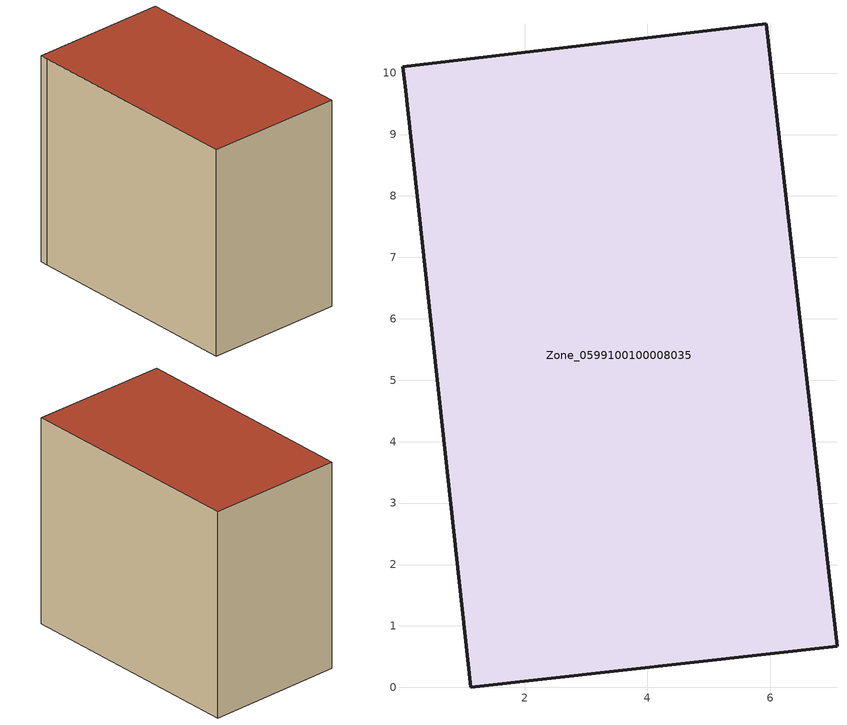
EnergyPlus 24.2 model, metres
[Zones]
Zone_0599100100008035
 floor ground (C_G): 0.06,9.79 0.01,10.1 5.93,10.8 7.09,0.67 1.12,0 z0
 wall outside (C_F): 7.09,0.67 5.93,10.8 0.01,10.1 0.06,9.79 1.12,0 7.09,0.67 z0:9.07
 roof outside (C_R): 0.01,10.1 0.06,9.79 1.12,0 7.09,0.67 5.93,10.8 z9.07
[BUILDING]
Pand.0599100100008035: North Axis=0; Terrain=City; Loads Convergence Tolerance Value=0.04; Temperature Convergence Tolerance Value=0.4; Solar Distribution=FullExterior; Maximum Number of Warmup Days=25; Minimum Number of Warmup Days=1
[Site:Location]
Rotterdam.The.Hague.AP_ZH_NLD Design_Conditions: Latitude=51.96; Longitude=4.45; Time Zone=1; Elevation=-4.5
[SITE:GROUNDTEMPERATURE:BUILDINGSURFACE]
18, 18, 18, 18, 18, 18, 18, 18, 18, 18, 18, 18
[MATERIAL] Thermal Absorptance=0.9; Solar Absorptance=0.7; Visible Absorptance=0.7
Name | Roughness | Thickness | Conductivity | Density | Specific Heat
G.TC.2015-2018 | MediumSmooth | 0.15 | 0.0428571 | 540 | 1210
F.TC.2015-2018 | Rough | 0.3 | 0.0666667 | 1920 | 840
R.TC.2015-2018 | MediumRough | 0.2 | 0.0333333 | 1500 | 1000
[CONSTRUCTION]
C_G: G.TC.2015-2018
C_F: F.TC.2015-2018
C_R: R.TC.2015-2018
[ZONE]
Zone_0599100100008035: Type=1; Multiplier=1; Ceiling Height=Autocalculate; Volume=Autocalculate; Floor Area=autocalculate; Part of Total Floor Area=Yes
[ZONEINFILTRATION:DESIGNFLOWRATE]
Infil_Zone_0599100100008035: Zone or ZoneList or Space or SpaceList=Zone_0599100100008035; Schedule=AlwaysOn; Design Flow Rate Calculation Method=Flow/Area; Flow Rate per Floor Area=0.0015; Constant Term Coefficient=1; Temperature Term Coefficient=0; Velocity Term Coefficient=0; Velocity Squared Term Coefficient=0
[HVACTEMPLATE:ZONE:IDEALLOADSAIRSYSTEM]
Zone_0599100100008035: Maximum Heating Supply Air Temperature=50; Minimum Cooling Supply Air Temperature=13; Maximum Heating Supply Air Humidity Ratio=0.0156; Minimum Cooling Supply Air Humidity Ratio=0.0077; Heating Limit=NoLimit; Cooling Limit=NoLimit; Dehumidification Control Type=ConstantSensibleHeatRatio; Cooling Sensible Heat Ratio=0.7; Dehumidification Setpoint=60; Humidification Control Type=None; Humidification Setpoint=30; Outdoor Air Method=None; Outdoor Air Flow Rate per Person=0.00944; Outdoor Air Flow Rate per Zone Floor Area=0; Outdoor Air Flow Rate per Zone=0; Demand Controlled Ventilation Type=None; Outdoor Air Economizer Type=NoEconomizer; Heat Recovery Type=None; Sensible Heat Recovery Effectiveness=0.7; Latent Heat Recovery Effectiveness=0.65
[ZONECONTROL:THERMOSTAT]
ThermostatControl_Zone_0599100100008035: Zone or ZoneList=Zone_0599100100008035; Control Type Schedule=DualSetpointControlType; Control 1=Thermostat_Zone_0599100100008035; Temperature Difference Between Cutout And Setpoint=0
[THERMOSTATSETPOINT:DUALSETPOINT]
Thermostat_Zone_0599100100008035: Heating Setpoint Temperature Schedule=HeatingSetpoint_Zone_0599100100008035; Cooling Setpoint Temperature Schedule=CoolingSetpoint_Zone_0599100100008035
[SCHEDULE:COMPACT]
HeatingSetpoint_Zone_0599100100008035: Through: 12/31, For: AllDays, Until: 24:00, 21
CoolingSetpoint_Zone_0599100100008035: Through: 12/31, For: AllDays, Until: 24:00, 24
DualSetpointControlType: Through: 12/31, For: AllDays, Until: 24:00, 4
AlwaysOn: Through: 12/31, For: AllDays, Until: 24:00, 1
